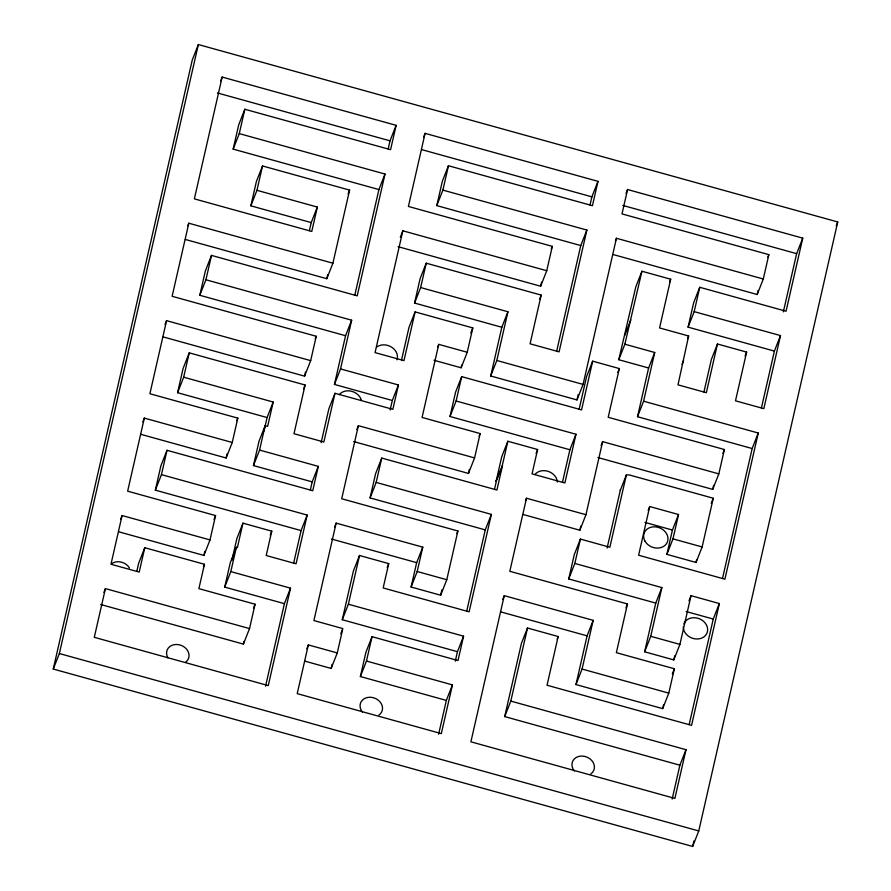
<?xml version="1.0" encoding="UTF-8"?>
<svg xmlns="http://www.w3.org/2000/svg" width="891" height="891" viewBox="0 0 891 891"><rect width="100%" height="100%" fill="white"/><g stroke="black" fill="none" stroke-linecap="round" stroke-linejoin="round"><path stroke-width="1.34" d="M780.505 335.584L774.402 351.087L688.086 327.142L694.189 311.638L780.505 335.584L763.832 408.657L735.498 400.805L746.625 352.09L717.455 343.993L706.34 392.708L677.995 384.845L688.632 335.996L659.563 327.933L670.678 279.206L641.943 271.243L635.84 286.746L618.766 359.719L648.615 367.994L654.718 352.491L624.869 344.204L618.766 359.719M53.26 669.041L192.244 60.053L198.348 44.55L837.74 221.959L698.756 830.947L692.652 846.45L53.26 669.041L59.363 653.537L198.348 44.55M136.802 571.354L138.662 563.235L144.765 547.72L204.451 564.281L198.893 588.639L255.082 604.232L249.525 628.589L105.416 588.606L94.29 637.321L268.269 685.602L290.511 588.16L230.814 571.599L224.71 587.102L284.396 603.664L290.511 588.16M250.85 205.832L256.953 190.318L317.341 207.08L311.226 222.583L250.85 205.832L256.408 181.474L262.522 165.96L349.595 190.117L332.911 263.201L188.803 223.218L172.13 296.291L316.238 336.275L310.681 360.632L166.561 320.649L149.888 393.733L237.808 418.124L232.25 442.482L144.331 418.091L127.647 491.164L215.566 515.566L210.009 539.924L122.089 515.533L110.974 564.248L139.208 572.078L144.765 547.72M233.164 149.12L239.278 133.605L385.012 174.046L378.909 189.56L233.164 149.12L238.721 124.762L244.836 109.248L390.57 149.688L396.139 125.33L222.16 77.06L194.361 198.86L311.783 231.437L317.341 207.08M155.335 490.15L161.449 474.647L307.183 515.076L301.08 530.591L155.335 490.15L160.892 465.793L167.007 450.289L312.741 490.718L318.299 466.361L259.571 450.066L253.456 465.57L312.195 481.875L318.299 466.361M177.576 392.708L183.68 377.205L273.192 402.041L267.088 417.545L177.576 392.708L183.134 368.351L189.237 352.847L305.112 385.001L293.997 433.717L323.867 442.003L334.983 393.287L392.864 409.337L398.422 384.979L340.54 368.919L334.437 384.433L392.307 400.493L398.422 384.979M199.807 295.277L205.921 279.763L351.655 320.203L345.552 335.718L199.807 295.277L205.364 270.92L211.479 255.405L357.224 295.845L385.012 174.046M161.449 474.647L167.007 450.289M183.68 377.205L189.237 352.847M205.921 279.763L211.479 255.405M239.278 133.605L244.836 109.248M256.953 190.318L262.522 165.96M118.648 531.771L203.905 555.427L204.83 551.373M140.878 434.34L226.136 457.996L227.06 453.931M224.71 587.102L230.268 562.744L236.371 547.241L237.396 547.519L242.965 523.162L271.766 531.159L266.197 555.516L296.068 563.803L307.183 515.076M231.905 560.328L236.85 538.665L242.965 523.162M253.456 465.57L259.014 441.212L265.128 425.709L267.634 426.399L273.192 402.041M230.814 571.599L236.371 547.241M309.377 230.702L311.226 222.583M259.571 450.066L265.128 425.709M263.992 431.077L267.088 417.545M100.638 604.488L243.41 644.104L244.034 641.397M163.131 336.898L304.566 376.147L305.49 372.082M185.361 239.467L326.808 278.705L327.732 274.651M265.563 686.215L284.396 603.664M293.662 563.067L301.08 530.591M310.346 489.994L312.195 481.875M321.15 442.627L328.868 408.791L334.983 393.287M334.437 384.433L345.552 335.718M354.818 295.11L378.909 189.56M388.175 148.953L390.024 140.834L396.139 125.33M340.54 368.919L351.655 320.203M401.574 359.886L408.991 327.409L415.095 311.906L472.798 327.91L467.24 352.268L438.751 344.371L422.078 417.445L480.138 433.561L474.58 457.918L358.371 425.675L341.699 498.748L457.896 530.991L446.781 579.718L440.666 595.221L411.096 587.013L417.2 571.51L422.768 547.152L336.141 523.117L313.899 620.548L342.823 628.578L337.266 652.936L308.342 644.906L297.215 693.632L441.323 733.616L452.439 684.889L366.479 661.044L360.376 676.547L446.335 700.404L452.439 684.889M436.779 205.609L442.894 190.106L586.868 230.056L580.765 245.56L436.779 205.609L442.348 181.252L448.451 165.748L592.437 205.698L597.995 181.341L425.085 133.36L408.412 206.445L552.309 246.373L546.751 270.73L402.843 230.802L375.055 352.602L403.979 360.621L415.095 311.906M304.856 661.144L331.162 668.439L332.087 664.385M342.278 619.724L348.381 604.221L463.565 636.174L457.451 651.677L342.278 619.724L353.393 571.008L359.507 555.494L388.721 563.602L383.163 587.96L469.123 611.816L491.364 514.374L376.18 482.421L370.077 497.924L485.25 529.889L491.364 514.374M370.077 497.924L375.634 473.567L381.738 458.063L496.922 490.017L502.479 465.659L496.164 481.107L502.479 465.659M390.147 409.96L392.307 400.493M414.549 303.051L420.652 287.548L507.937 311.761L501.822 327.264L414.549 303.051L420.106 278.694L426.221 263.19L541.193 295.088L530.078 343.803L559.08 351.856L586.868 230.056M348.381 604.221L359.507 555.494M376.18 482.421L381.738 458.063M420.652 287.548L426.221 263.19M442.894 190.106L448.451 165.748M360.376 676.547L365.934 652.19L372.037 636.686L458.007 660.532L463.565 636.174M366.479 661.044L372.037 636.686M411.096 587.013L416.654 562.655L422.768 547.152M450.011 416.498L456.125 400.995L575.987 434.251L569.884 449.755L450.011 416.498L455.568 392.14L461.683 376.637L581.556 409.893L592.671 361.178L619.312 368.562L608.197 417.289L724.383 449.521L718.825 473.878L712.711 489.393L597.861 457.517M433.939 360.242L461.126 367.783L461.75 365.076M456.125 400.995L461.683 376.637M440.666 595.221L441.903 589.809M353.604 441.557L468.466 473.422L469.39 469.368M688.086 327.142L693.643 302.784L699.747 287.281L786.062 311.226L802.746 238.142L627.565 189.538L621.996 213.896L768.855 254.648L763.297 279.006L616.438 238.265L583.082 384.411L576.978 399.925L490.707 375.991L501.822 327.264M490.707 375.991L496.81 360.476L507.937 311.761M496.164 481.107L501.733 456.749L507.837 441.245L537.607 449.498L532.05 473.867L564.872 482.967L575.987 434.251M398.077 246.673L540.648 286.234L541.572 282.18M438.617 734.24L446.335 700.404M455.29 661.155L457.451 651.677M466.717 611.081L485.25 529.889M494.516 489.282L496.365 481.162M502.279 465.603L507.837 441.245M556.675 351.121L580.765 245.56M590.031 204.963L591.88 196.844L597.995 181.341M718.825 473.878L602.628 441.646L585.955 514.72L526.492 498.225L509.808 571.298L627.476 603.953L616.36 652.669L674.353 668.762L668.796 693.12L662.681 708.623L575.965 684.566L582.068 669.052L593.183 620.336L504.25 595.656L470.894 741.813L674.877 798.414L685.992 749.699L510.81 701.094L504.707 716.598L679.889 765.202L685.992 749.699M504.707 716.598L521.38 643.514L527.494 628.01L558.156 636.519L547.041 685.235L691.561 725.341L719.349 603.541L691.026 595.678L688.988 600.846M576.978 399.925L578.214 394.513M510.81 701.094L527.494 628.01M562.466 482.243L569.884 449.755M579.15 409.158L586.556 376.681L592.671 361.178M568.725 578.95L574.84 563.446L661.868 587.592L655.754 603.096L568.725 578.95L574.283 554.592L580.397 539.077L609.867 547.263L626.362 474.97L629.258 474.936L713.268 498.236L702.141 546.963L696.038 562.466L666.88 554.38L672.427 530.045L678.541 514.53L649.717 506.534L648.18 510.409M523.017 514.463L579.841 530.234L580.776 526.169M574.84 563.446L580.397 539.077M624.869 344.204L641.943 271.243M575.965 684.566L587.08 635.84L593.183 620.336M607.116 548.043L620.437 489.694M637.499 416.721L643.603 401.206L758.263 433.026L752.16 448.529L637.499 416.721L648.615 367.994M643.603 401.206L654.718 352.491M649.717 506.534L638.602 555.227L724.906 579.183L758.263 433.026M694.189 311.638L699.747 287.281M691.026 595.678L679.911 644.393L673.796 659.908L644.638 651.811L655.754 603.096M703.935 391.984L711.352 359.507L717.455 343.993M644.638 651.811L650.753 636.308L661.868 587.592M666.88 554.38L672.983 538.866L678.541 514.53M662.681 708.623L663.606 704.569M673.796 659.908L674.732 655.843M696.038 562.466L696.651 559.76M712.711 489.393L713.646 485.328M613.008 254.503L757.194 294.509L758.118 290.455M672.17 799.038L679.889 765.202M689.155 724.606L713.245 619.045L719.349 603.541M722.512 578.448L752.16 448.529M761.426 407.933L774.402 351.087M783.356 311.85L796.632 253.657L802.746 238.142M692.652 846.45L693.889 841.026M220.634 80.936L222.16 77.06M187.789 225.802L188.803 223.218M165.035 324.524L166.561 320.649M142.805 421.966L144.331 418.091M120.563 519.408L122.089 515.533M103.891 592.482L105.416 588.606M236.783 420.708L237.808 418.124M226.136 457.996L232.25 442.482M214.04 519.442L215.566 515.566M203.905 555.427L210.009 539.924M348.069 193.993L349.595 190.117M203.426 566.865L204.451 564.281M326.808 278.705L332.911 263.201M315.214 338.858L316.238 336.275M304.566 376.147L310.681 360.632M303.586 388.877L305.112 385.001M423.559 137.236L425.085 133.36M270.229 535.034L271.766 531.159M253.556 608.107L255.082 604.232M400.304 237.262L402.843 230.802M243.41 644.104L249.525 628.589M356.845 429.551L358.371 425.675M334.604 526.993L336.141 523.117M306.816 648.793L308.342 644.906M437.737 346.955L438.751 344.371M340.785 633.746L342.322 629.87M331.162 668.439L337.266 652.936M470.76 333.078L472.798 327.91M461.126 367.783L467.24 352.268M387.195 567.478L388.721 563.602M551.295 248.957L552.309 246.373M479.113 436.145L480.138 433.561M540.648 286.234L546.751 270.73M468.466 473.422L474.58 457.918M539.668 298.964L541.193 295.088M456.883 533.575L457.896 530.991M626.028 193.414L627.565 189.538M615.425 240.848L616.438 238.265M536.081 453.385L537.607 449.498M525.467 500.809L526.492 498.225M502.724 599.532L504.25 595.656M624.725 335.462L630.828 319.958M617.786 372.438L619.312 368.562M601.102 445.522L602.628 441.646M669.664 281.79L670.678 279.206M579.841 530.234L585.955 514.72M557.142 639.103L558.156 636.519M620.259 490.473L626.362 474.97M687.618 338.58L688.632 335.996M682.027 364.363L683.553 360.487M625.95 607.829L627.476 603.953M767.842 257.232L768.855 254.648M757.194 294.509L763.297 279.006M745.099 355.966L746.625 352.09M722.857 453.396L724.383 449.521M711.23 503.415L713.268 498.236M836.215 225.835L837.74 221.959M672.315 673.93L674.353 668.762M217.393 92.942L390.024 140.834M421.655 149.61L591.88 196.844M622.787 205.42L796.632 253.657M496.81 360.476L583.082 384.411M644.917 522.404L672.427 530.045M672.983 538.866L702.141 546.963M686.204 611.549L713.245 619.045M331.363 538.988L416.654 562.655M417.2 571.51L446.781 579.718M650.753 636.308L679.911 644.393M500.798 611.905L587.08 635.84M582.068 669.052L668.796 693.12M59.363 653.537L698.756 830.947M339.204 394.746A12.452 10.347 21.5 0 1 351.533 391.249A12.452 10.347 21.5 0 1 361.423 400.349M111.843 563.591A11.494 9.556 21.5 0 1 129.451 568.035M167.887 657.825A11.494 9.556 21.5 0 1 171.651 645.463A11.494 9.556 21.5 0 1 186.653 649.249A11.494 9.556 21.5 0 1 185.506 662.269M683.809 624.012A12.452 10.347 21.5 0 1 703.6 621.372A12.452 10.347 21.5 0 1 700.27 638.591A12.452 10.347 21.5 0 1 683.297 626.674M534.89 474.569A12.452 10.347 21.5 0 1 548.255 471.372A12.452 10.347 21.5 0 1 557.41 482.031M362.448 712.121A11.494 9.556 21.5 0 1 364.085 698.789A11.494 9.556 21.5 0 1 379.722 701.529A11.494 9.556 21.5 0 1 378.998 715.028M574.339 770.949A11.494 9.556 21.5 0 1 575.976 757.606A11.494 9.556 21.5 0 1 591.613 760.357A11.494 9.556 21.5 0 1 590.889 773.856M376.96 346.877A12.452 10.347 21.5 0 1 391.717 347.223A12.452 10.347 21.5 0 1 396.963 359.83M645.062 541.26A12.452 10.347 21.5 0 0 666.156 544.167A12.452 10.347 21.5 0 0 656.188 526.937A12.452 10.347 21.5 0 0 645.062 541.26"/></g></svg>
